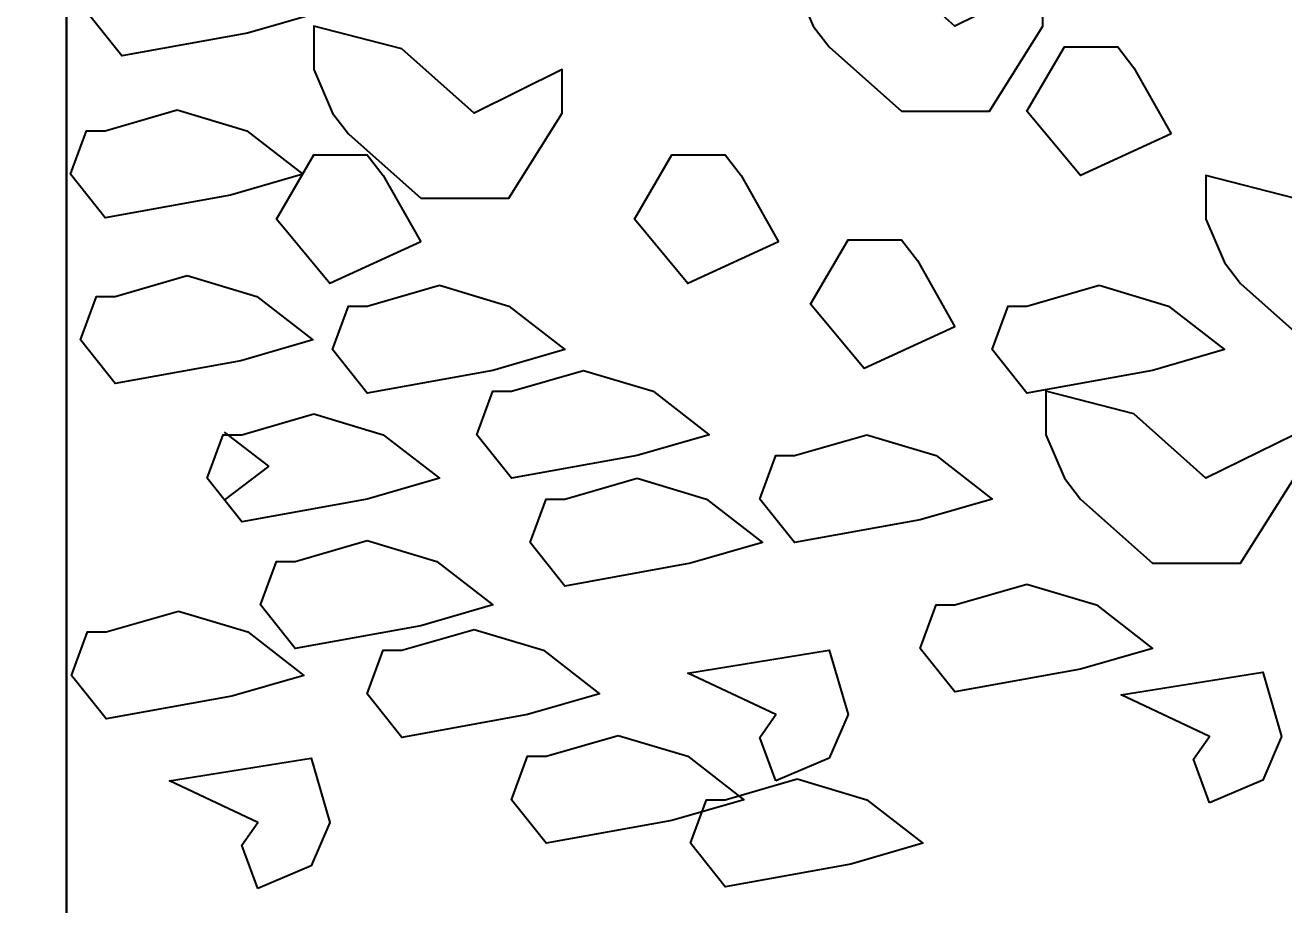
# Model space of a CAD drawing. Header units: metres. Extents: x 31037 to 31490, y -4422 to -3483.
# Drawn here: x 31248.135 to 31248.779, y -4178.993 to -4178.543 of the extents above; entities that cross this region are included whole.
import ezdxf

# ---------------------------------------------------------------- set-up
doc = ezdxf.new("R2010")
doc.units = ezdxf.units.M
doc.header["$LTSCALE"] = 30
doc.header["$MEASUREMENT"] = 0
doc.header["$PDMODE"] = 34
doc.layers.get('0').update_dxf_attribs({"color": 30, "lineweight": 40})
doc.layers.add('DIM', color=5, linetype='Continuous', lineweight=25)
doc.styles.add('style1', font='pala.ttf')
doc.dimstyles.new('main dim', dxfattribs={"dimtxt": 0.3, "dimasz": 0.12, "dimexe": 0.1, "dimexo": 0.1, "dimgap": 0.1, "dimtad": 1, "dimtoh": 1, "dimzin": 3, "dimdsep": 46, "dimtxsty": 'style1', "dimblk": 'OBLIQUE', "dimcen": 0.125, "dimclrd": 8, "dimclre": 8, "dimclrt": 3, "dimadec": 0, "dimazin": 0, "dimtfac": 0.8, "dimtix": 1, "dimtofl": 0, "dimtmove": 2, "dimatfit": 0, "dimfxl": 0, "dimtolj": 1, "dimtzin": 0, "dimarcsym": 0})

# ---------------------------------------------------------------- blocks, each defined once
blk = doc.blocks.new('_Oblique')
at = {"color": 0, "linetype": 'ByBlock', "lineweight": -2}
blk.add_line((-0.5, -0.5), (0.5, 0.5), dxfattribs=at)
blk = doc.blocks.new('*D76')
at = {"layer": 'Defpoints', "color": 0, "lineweight": 5}
for p in [(31248.60767, -4178.39686), (31247.64334, -4180.09522), (31248.15816, -4180.09522)]:
    blk.add_point(p, dxfattribs=at)
at = {"layer": 'DIM', "color": 8, "lineweight": -2}
for p, q in [((31248.50767, -4178.39686), (31247.54334, -4178.39686)), ((31247.64334, -4178.39686), (31247.64334, -4180.09522)), ((31248.05816, -4180.09522), (31247.54334, -4180.09522))]:
    blk.add_line(p, q, dxfattribs=at)
at = {"layer": 'DIM', "color": 8, "lineweight": -2, "xscale": 0.12, "yscale": 0.12, "zscale": 0.12}
for p, rotation in [((31247.64334, -4178.39686), 90), ((31247.64334, -4180.09522), 270)]:
    blk.add_blockref('_Oblique', p, dxfattribs=dict(at, rotation=rotation))
at = {"layer": 'DIM', "color": 3, "lineweight": 25, "insert": (31247.39884, -4179.24604), "char_height": 0.28, "attachment_point": 5, "rotation": 90, "style": 'style1'}
blk.add_mtext('\\A1;{\\fArial CE|b0|i0|c238|p34;1.5}0', dxfattribs=at)
blk = doc.blocks.new('*D83')
at = {"layer": 'Defpoints', "color": 0, "lineweight": 5}
for p in [(31248.60767, -4178.39686), (31247.64334, -4180.09522), (31248.15816, -4180.09522)]:
    blk.add_point(p, dxfattribs=at)
at = {"layer": 'DIM', "color": 8, "lineweight": -2}
for p, q in [((31248.50767, -4178.39686), (31247.54334, -4178.39686)), ((31247.64334, -4178.39686), (31247.64334, -4180.09522)), ((31248.05816, -4180.09522), (31247.54334, -4180.09522))]:
    blk.add_line(p, q, dxfattribs=at)
at = {"layer": 'DIM', "color": 8, "lineweight": -2, "xscale": 0.12, "yscale": 0.12, "zscale": 0.12}
for p, rotation in [((31247.64334, -4178.39686), 90), ((31247.64334, -4180.09522), 270)]:
    blk.add_blockref('_Oblique', p, dxfattribs=dict(at, rotation=rotation))
at = {"layer": 'DIM', "color": 3, "lineweight": 25, "insert": (31247.39884, -4179.24604), "char_height": 0.28, "attachment_point": 5, "rotation": 90, "style": 'style1'}
blk.add_mtext('\\A1;{\\fArial CE|b0|i0|c238|p34;1.5}0', dxfattribs=at)
blk = doc.blocks.new('*D78')
at = {"layer": 'Defpoints', "color": 0, "lineweight": 5}
for p in [(31248.60767, -4178.39686), (31247.64334, -4180.09522), (31248.15816, -4180.09522)]:
    blk.add_point(p, dxfattribs=at)
at = {"layer": 'DIM', "color": 8, "lineweight": -2}
for p, q in [((31248.50767, -4178.39686), (31247.54334, -4178.39686)), ((31247.64334, -4178.39686), (31247.64334, -4180.09522)), ((31248.05816, -4180.09522), (31247.54334, -4180.09522))]:
    blk.add_line(p, q, dxfattribs=at)
at = {"layer": 'DIM', "color": 8, "lineweight": -2, "xscale": 0.12, "yscale": 0.12, "zscale": 0.12}
for p, rotation in [((31247.64334, -4178.39686), 90), ((31247.64334, -4180.09522), 270)]:
    blk.add_blockref('_Oblique', p, dxfattribs=dict(at, rotation=rotation))
at = {"layer": 'DIM', "color": 3, "lineweight": 25, "insert": (31247.39884, -4179.24604), "char_height": 0.28, "attachment_point": 5, "rotation": 90, "style": 'style1'}
blk.add_mtext('\\A1;{\\fArial CE|b0|i0|c238|p34;1.5}0', dxfattribs=at)
blk = doc.blocks.new('*D82')
at = {"layer": 'Defpoints', "color": 0, "lineweight": 5}
for p in [(31248.60767, -4178.39686), (31247.64334, -4180.09522), (31248.15816, -4180.09522)]:
    blk.add_point(p, dxfattribs=at)
at = {"layer": 'DIM', "color": 8, "lineweight": -2}
for p, q in [((31248.50767, -4178.39686), (31247.54334, -4178.39686)), ((31247.64334, -4178.39686), (31247.64334, -4180.09522)), ((31248.05816, -4180.09522), (31247.54334, -4180.09522))]:
    blk.add_line(p, q, dxfattribs=at)
at = {"layer": 'DIM', "color": 8, "lineweight": -2, "xscale": 0.12, "yscale": 0.12, "zscale": 0.12}
for p, rotation in [((31247.64334, -4178.39686), 90), ((31247.64334, -4180.09522), 270)]:
    blk.add_blockref('_Oblique', p, dxfattribs=dict(at, rotation=rotation))
at = {"layer": 'DIM', "color": 3, "lineweight": 25, "insert": (31247.39884, -4179.24604), "char_height": 0.28, "attachment_point": 5, "rotation": 90, "style": 'style1'}
blk.add_mtext('\\A1;{\\fArial CE|b0|i0|c238|p34;1.5}0', dxfattribs=at)

msp = doc.modelspace()

# ---------------------------------------------------------------- linework, layer by layer
at = {"color": 0, "lineweight": 25, "ltscale": 7}
msp.add_line((31248.15609, -4180.14095), (31248.15609, -4178.39686), dxfattribs=at)
msp.add_line((31248.15609, -4180.14095), (31248.15609, -4178.39686), dxfattribs=at)
msp.add_line((31248.15609, -4180.14095), (31248.15609, -4178.39686), dxfattribs=at)
msp.add_line((31248.15609, -4180.14095), (31248.15609, -4178.39686), dxfattribs=at)
at = {"color": 0, "lineweight": 25}
for q in [(31248.23685, -4178.75105), (31248.23685, -4178.75105), (31248.23685, -4178.75105), (31248.23685, -4178.75105), (31248.23685, -4178.78575), (31248.23685, -4178.78575), (31248.23685, -4178.78575), (31248.23685, -4178.78575)]:
    msp.add_line((31248.25959, -4178.7684), q, dxfattribs=at)
at = {"color": 0, "lineweight": 25, "ltscale": 7}
msp.add_lwpolyline([(31248.15609, -4180.14095), (31249.31882, -4180.14095), (31249.31882, -4178.39686), (31248.15609, -4178.39686)], close=True, dxfattribs=at)
msp.add_lwpolyline([(31248.15609, -4180.14095), (31249.31882, -4180.14095), (31249.31882, -4178.39686), (31248.15609, -4178.39686)], close=True, dxfattribs=at)
msp.add_lwpolyline([(31248.15609, -4180.14095), (31249.31882, -4180.14095), (31249.31882, -4178.39686), (31248.15609, -4178.39686)], close=True, dxfattribs=at)
msp.add_lwpolyline([(31248.15609, -4180.14095), (31249.31882, -4180.14095), (31249.31882, -4178.39686), (31248.15609, -4178.39686)], close=True, dxfattribs=at)
at = {"color": 0, "lineweight": 25}
for points in [[(31248.54649, -4178.5539), (31248.5834, -4178.58682), (31248.62851, -4178.58682), (31248.65585, -4178.54325), (31248.65585, -4178.52099), (31248.61074, -4178.54325), (31248.57383, -4178.51034), (31248.52872, -4178.49872), (31248.52872, -4178.52099), (31248.53829, -4178.54325)], [(31248.54649, -4178.5539), (31248.5834, -4178.58682), (31248.62851, -4178.58682), (31248.65585, -4178.54325), (31248.65585, -4178.52099), (31248.61074, -4178.54325), (31248.57383, -4178.51034), (31248.52872, -4178.49872), (31248.52872, -4178.52099), (31248.53829, -4178.54325)], [(31248.54649, -4178.5539), (31248.5834, -4178.58682), (31248.62851, -4178.58682), (31248.65585, -4178.54325), (31248.65585, -4178.52099), (31248.61074, -4178.54325), (31248.57383, -4178.51034), (31248.52872, -4178.49872), (31248.52872, -4178.52099), (31248.53829, -4178.54325)], [(31248.54649, -4178.5539), (31248.5834, -4178.58682), (31248.62851, -4178.58682), (31248.65585, -4178.54325), (31248.65585, -4178.52099), (31248.61074, -4178.54325), (31248.57383, -4178.51034), (31248.52872, -4178.49872), (31248.52872, -4178.52099), (31248.53829, -4178.54325)], [(31248.54649, -4178.5539), (31248.5834, -4178.58682), (31248.62851, -4178.58682), (31248.65585, -4178.54325), (31248.65585, -4178.52099), (31248.61074, -4178.54325), (31248.57383, -4178.51034), (31248.52872, -4178.49872), (31248.52872, -4178.52099), (31248.53829, -4178.54325)], [(31248.54649, -4178.5539), (31248.5834, -4178.58682), (31248.62851, -4178.58682), (31248.65585, -4178.54325), (31248.65585, -4178.52099), (31248.61074, -4178.54325), (31248.57383, -4178.51034), (31248.52872, -4178.49872), (31248.52872, -4178.52099), (31248.53829, -4178.54325)], [(31248.54649, -4178.5539), (31248.5834, -4178.58682), (31248.62851, -4178.58682), (31248.65585, -4178.54325), (31248.65585, -4178.52099), (31248.61074, -4178.54325), (31248.57383, -4178.51034), (31248.52872, -4178.49872), (31248.52872, -4178.52099), (31248.53829, -4178.54325)], [(31248.54649, -4178.5539), (31248.5834, -4178.58682), (31248.62851, -4178.58682), (31248.65585, -4178.54325), (31248.65585, -4178.52099), (31248.61074, -4178.54325), (31248.57383, -4178.51034), (31248.52872, -4178.49872), (31248.52872, -4178.52099), (31248.53829, -4178.54325)], [(31248.22128, -4178.50329), (31248.25683, -4178.51394), (31248.28554, -4178.5362), (31248.24863, -4178.54685), (31248.18437, -4178.55847), (31248.1666, -4178.5362), (31248.1748, -4178.51394), (31248.18437, -4178.51394)], [(31248.22128, -4178.50329), (31248.25683, -4178.51394), (31248.28554, -4178.5362), (31248.24863, -4178.54685), (31248.18437, -4178.55847), (31248.1666, -4178.5362), (31248.1748, -4178.51394), (31248.18437, -4178.51394)], [(31248.22128, -4178.50329), (31248.25683, -4178.51394), (31248.28554, -4178.5362), (31248.24863, -4178.54685), (31248.18437, -4178.55847), (31248.1666, -4178.5362), (31248.1748, -4178.51394), (31248.18437, -4178.51394)], [(31248.22128, -4178.50329), (31248.25683, -4178.51394), (31248.28554, -4178.5362), (31248.24863, -4178.54685), (31248.18437, -4178.55847), (31248.1666, -4178.5362), (31248.1748, -4178.51394), (31248.18437, -4178.51394)], [(31248.22128, -4178.50329), (31248.25683, -4178.51394), (31248.28554, -4178.5362), (31248.24863, -4178.54685), (31248.18437, -4178.55847), (31248.1666, -4178.5362), (31248.1748, -4178.51394), (31248.18437, -4178.51394)], [(31248.22128, -4178.50329), (31248.25683, -4178.51394), (31248.28554, -4178.5362), (31248.24863, -4178.54685), (31248.18437, -4178.55847), (31248.1666, -4178.5362), (31248.1748, -4178.51394), (31248.18437, -4178.51394)], [(31248.22128, -4178.50329), (31248.25683, -4178.51394), (31248.28554, -4178.5362), (31248.24863, -4178.54685), (31248.18437, -4178.55847), (31248.1666, -4178.5362), (31248.1748, -4178.51394), (31248.18437, -4178.51394)], [(31248.22128, -4178.50329), (31248.25683, -4178.51394), (31248.28554, -4178.5362), (31248.24863, -4178.54685), (31248.18437, -4178.55847), (31248.1666, -4178.5362), (31248.1748, -4178.51394), (31248.18437, -4178.51394)], [(31248.30042, -4178.59843), (31248.33733, -4178.63135), (31248.38244, -4178.63135), (31248.40978, -4178.58779), (31248.40978, -4178.56552), (31248.36467, -4178.58779), (31248.32776, -4178.55487), (31248.28265, -4178.54325), (31248.28265, -4178.56552), (31248.29222, -4178.58779)], [(31248.30042, -4178.59843), (31248.33733, -4178.63135), (31248.38244, -4178.63135), (31248.40978, -4178.58779), (31248.40978, -4178.56552), (31248.36467, -4178.58779), (31248.32776, -4178.55487), (31248.28265, -4178.54325), (31248.28265, -4178.56552), (31248.29222, -4178.58779)], [(31248.30042, -4178.59843), (31248.33733, -4178.63135), (31248.38244, -4178.63135), (31248.40978, -4178.58779), (31248.40978, -4178.56552), (31248.36467, -4178.58779), (31248.32776, -4178.55487), (31248.28265, -4178.54325), (31248.28265, -4178.56552), (31248.29222, -4178.58779)], [(31248.30042, -4178.59843), (31248.33733, -4178.63135), (31248.38244, -4178.63135), (31248.40978, -4178.58779), (31248.40978, -4178.56552), (31248.36467, -4178.58779), (31248.32776, -4178.55487), (31248.28265, -4178.54325), (31248.28265, -4178.56552), (31248.29222, -4178.58779)], [(31248.30042, -4178.59843), (31248.33733, -4178.63135), (31248.38244, -4178.63135), (31248.40978, -4178.58779), (31248.40978, -4178.56552), (31248.36467, -4178.58779), (31248.32776, -4178.55487), (31248.28265, -4178.54325), (31248.28265, -4178.56552), (31248.29222, -4178.58779)], [(31248.30042, -4178.59843), (31248.33733, -4178.63135), (31248.38244, -4178.63135), (31248.40978, -4178.58779), (31248.40978, -4178.56552), (31248.36467, -4178.58779), (31248.32776, -4178.55487), (31248.28265, -4178.54325), (31248.28265, -4178.56552), (31248.29222, -4178.58779)], [(31248.30042, -4178.59843), (31248.33733, -4178.63135), (31248.38244, -4178.63135), (31248.40978, -4178.58779), (31248.40978, -4178.56552), (31248.36467, -4178.58779), (31248.32776, -4178.55487), (31248.28265, -4178.54325), (31248.28265, -4178.56552), (31248.29222, -4178.58779)], [(31248.30042, -4178.59843), (31248.33733, -4178.63135), (31248.38244, -4178.63135), (31248.40978, -4178.58779), (31248.40978, -4178.56552), (31248.36467, -4178.58779), (31248.32776, -4178.55487), (31248.28265, -4178.54325), (31248.28265, -4178.56552), (31248.29222, -4178.58779)], [(31248.72147, -4178.59843), (31248.67499, -4178.61973), (31248.64765, -4178.58682), (31248.66679, -4178.5539), (31248.69413, -4178.5539), (31248.70233, -4178.56455)], [(31248.72147, -4178.59843), (31248.67499, -4178.61973), (31248.64765, -4178.58682), (31248.66679, -4178.5539), (31248.69413, -4178.5539), (31248.70233, -4178.56455)], [(31248.72147, -4178.59843), (31248.67499, -4178.61973), (31248.64765, -4178.58682), (31248.66679, -4178.5539), (31248.69413, -4178.5539), (31248.70233, -4178.56455)], [(31248.72147, -4178.59843), (31248.67499, -4178.61973), (31248.64765, -4178.58682), (31248.66679, -4178.5539), (31248.69413, -4178.5539), (31248.70233, -4178.56455)], [(31248.72147, -4178.59843), (31248.67499, -4178.61973), (31248.64765, -4178.58682), (31248.66679, -4178.5539), (31248.69413, -4178.5539), (31248.70233, -4178.56455)], [(31248.72147, -4178.59843), (31248.67499, -4178.61973), (31248.64765, -4178.58682), (31248.66679, -4178.5539), (31248.69413, -4178.5539), (31248.70233, -4178.56455)], [(31248.72147, -4178.59843), (31248.67499, -4178.61973), (31248.64765, -4178.58682), (31248.66679, -4178.5539), (31248.69413, -4178.5539), (31248.70233, -4178.56455)], [(31248.72147, -4178.59843), (31248.67499, -4178.61973), (31248.64765, -4178.58682), (31248.66679, -4178.5539), (31248.69413, -4178.5539), (31248.70233, -4178.56455)], [(31248.21273, -4178.58618), (31248.24828, -4178.59683), (31248.27698, -4178.6191), (31248.24007, -4178.62975), (31248.17582, -4178.64136), (31248.15805, -4178.6191), (31248.16625, -4178.59683), (31248.17582, -4178.59683)], [(31248.21273, -4178.58618), (31248.24828, -4178.59683), (31248.27698, -4178.6191), (31248.24007, -4178.62975), (31248.17582, -4178.64136), (31248.15805, -4178.6191), (31248.16625, -4178.59683), (31248.17582, -4178.59683)], [(31248.21273, -4178.58618), (31248.24828, -4178.59683), (31248.27698, -4178.6191), (31248.24007, -4178.62975), (31248.17582, -4178.64136), (31248.15805, -4178.6191), (31248.16625, -4178.59683), (31248.17582, -4178.59683)], [(31248.21273, -4178.58618), (31248.24828, -4178.59683), (31248.27698, -4178.6191), (31248.24007, -4178.62975), (31248.17582, -4178.64136), (31248.15805, -4178.6191), (31248.16625, -4178.59683), (31248.17582, -4178.59683)], [(31248.33733, -4178.65361), (31248.29085, -4178.67491), (31248.26351, -4178.642), (31248.28265, -4178.60908), (31248.30999, -4178.60908), (31248.31819, -4178.61973)], [(31248.33733, -4178.65361), (31248.29085, -4178.67491), (31248.26351, -4178.642), (31248.28265, -4178.60908), (31248.30999, -4178.60908), (31248.31819, -4178.61973)], [(31248.33733, -4178.65361), (31248.29085, -4178.67491), (31248.26351, -4178.642), (31248.28265, -4178.60908), (31248.30999, -4178.60908), (31248.31819, -4178.61973)], [(31248.33733, -4178.65361), (31248.29085, -4178.67491), (31248.26351, -4178.642), (31248.28265, -4178.60908), (31248.30999, -4178.60908), (31248.31819, -4178.61973)], [(31248.33733, -4178.65361), (31248.29085, -4178.67491), (31248.26351, -4178.642), (31248.28265, -4178.60908), (31248.30999, -4178.60908), (31248.31819, -4178.61973)], [(31248.33733, -4178.65361), (31248.29085, -4178.67491), (31248.26351, -4178.642), (31248.28265, -4178.60908), (31248.30999, -4178.60908), (31248.31819, -4178.61973)], [(31248.33733, -4178.65361), (31248.29085, -4178.67491), (31248.26351, -4178.642), (31248.28265, -4178.60908), (31248.30999, -4178.60908), (31248.31819, -4178.61973)], [(31248.33733, -4178.65361), (31248.29085, -4178.67491), (31248.26351, -4178.642), (31248.28265, -4178.60908), (31248.30999, -4178.60908), (31248.31819, -4178.61973)], [(31248.52052, -4178.65361), (31248.47404, -4178.67491), (31248.44669, -4178.642), (31248.46583, -4178.60908), (31248.49317, -4178.60908), (31248.50138, -4178.61973)], [(31248.52052, -4178.65361), (31248.47404, -4178.67491), (31248.44669, -4178.642), (31248.46583, -4178.60908), (31248.49317, -4178.60908), (31248.50138, -4178.61973)], [(31248.52052, -4178.65361), (31248.47404, -4178.67491), (31248.44669, -4178.642), (31248.46583, -4178.60908), (31248.49317, -4178.60908), (31248.50138, -4178.61973)], [(31248.52052, -4178.65361), (31248.47404, -4178.67491), (31248.44669, -4178.642), (31248.46583, -4178.60908), (31248.49317, -4178.60908), (31248.50138, -4178.61973)], [(31248.52052, -4178.65361), (31248.47404, -4178.67491), (31248.44669, -4178.642), (31248.46583, -4178.60908), (31248.49317, -4178.60908), (31248.50138, -4178.61973)], [(31248.52052, -4178.65361), (31248.47404, -4178.67491), (31248.44669, -4178.642), (31248.46583, -4178.60908), (31248.49317, -4178.60908), (31248.50138, -4178.61973)], [(31248.52052, -4178.65361), (31248.47404, -4178.67491), (31248.44669, -4178.642), (31248.46583, -4178.60908), (31248.49317, -4178.60908), (31248.50138, -4178.61973)], [(31248.52052, -4178.65361), (31248.47404, -4178.67491), (31248.44669, -4178.642), (31248.46583, -4178.60908), (31248.49317, -4178.60908), (31248.50138, -4178.61973)], [(31248.75702, -4178.67491), (31248.79393, -4178.70782), (31248.83904, -4178.70782), (31248.86638, -4178.66426), (31248.86638, -4178.642), (31248.82127, -4178.66426), (31248.78436, -4178.63135), (31248.73924, -4178.61973), (31248.73924, -4178.642), (31248.74881, -4178.66426)], [(31248.75702, -4178.67491), (31248.79393, -4178.70782), (31248.83904, -4178.70782), (31248.86638, -4178.66426), (31248.86638, -4178.642), (31248.82127, -4178.66426), (31248.78436, -4178.63135), (31248.73924, -4178.61973), (31248.73924, -4178.642), (31248.74881, -4178.66426)], [(31248.75702, -4178.67491), (31248.79393, -4178.70782), (31248.83904, -4178.70782), (31248.86638, -4178.66426), (31248.86638, -4178.642), (31248.82127, -4178.66426), (31248.78436, -4178.63135), (31248.73924, -4178.61973), (31248.73924, -4178.642), (31248.74881, -4178.66426)], [(31248.75702, -4178.67491), (31248.79393, -4178.70782), (31248.83904, -4178.70782), (31248.86638, -4178.66426), (31248.86638, -4178.642), (31248.82127, -4178.66426), (31248.78436, -4178.63135), (31248.73924, -4178.61973), (31248.73924, -4178.642), (31248.74881, -4178.66426)], [(31248.75702, -4178.67491), (31248.79393, -4178.70782), (31248.83904, -4178.70782), (31248.86638, -4178.66426), (31248.86638, -4178.642), (31248.82127, -4178.66426), (31248.78436, -4178.63135), (31248.73924, -4178.61973), (31248.73924, -4178.642), (31248.74881, -4178.66426)], [(31248.75702, -4178.67491), (31248.79393, -4178.70782), (31248.83904, -4178.70782), (31248.86638, -4178.66426), (31248.86638, -4178.642), (31248.82127, -4178.66426), (31248.78436, -4178.63135), (31248.73924, -4178.61973), (31248.73924, -4178.642), (31248.74881, -4178.66426)], [(31248.75702, -4178.67491), (31248.79393, -4178.70782), (31248.83904, -4178.70782), (31248.86638, -4178.66426), (31248.86638, -4178.642), (31248.82127, -4178.66426), (31248.78436, -4178.63135), (31248.73924, -4178.61973), (31248.73924, -4178.642), (31248.74881, -4178.66426)], [(31248.75702, -4178.67491), (31248.79393, -4178.70782), (31248.83904, -4178.70782), (31248.86638, -4178.66426), (31248.86638, -4178.642), (31248.82127, -4178.66426), (31248.78436, -4178.63135), (31248.73924, -4178.61973), (31248.73924, -4178.642), (31248.74881, -4178.66426)], [(31248.61074, -4178.69718), (31248.56426, -4178.71847), (31248.53692, -4178.68556), (31248.55606, -4178.65265), (31248.5834, -4178.65265), (31248.5916, -4178.66329)], [(31248.61074, -4178.69718), (31248.56426, -4178.71847), (31248.53692, -4178.68556), (31248.55606, -4178.65265), (31248.5834, -4178.65265), (31248.5916, -4178.66329)], [(31248.61074, -4178.69718), (31248.56426, -4178.71847), (31248.53692, -4178.68556), (31248.55606, -4178.65265), (31248.5834, -4178.65265), (31248.5916, -4178.66329)], [(31248.61074, -4178.69718), (31248.56426, -4178.71847), (31248.53692, -4178.68556), (31248.55606, -4178.65265), (31248.5834, -4178.65265), (31248.5916, -4178.66329)], [(31248.61074, -4178.69718), (31248.56426, -4178.71847), (31248.53692, -4178.68556), (31248.55606, -4178.65265), (31248.5834, -4178.65265), (31248.5916, -4178.66329)], [(31248.61074, -4178.69718), (31248.56426, -4178.71847), (31248.53692, -4178.68556), (31248.55606, -4178.65265), (31248.5834, -4178.65265), (31248.5916, -4178.66329)], [(31248.61074, -4178.69718), (31248.56426, -4178.71847), (31248.53692, -4178.68556), (31248.55606, -4178.65265), (31248.5834, -4178.65265), (31248.5916, -4178.66329)], [(31248.61074, -4178.69718), (31248.56426, -4178.71847), (31248.53692, -4178.68556), (31248.55606, -4178.65265), (31248.5834, -4178.65265), (31248.5916, -4178.66329)], [(31248.21789, -4178.67093), (31248.25343, -4178.68158), (31248.28214, -4178.70384), (31248.24523, -4178.71449), (31248.18098, -4178.72611), (31248.1632, -4178.70384), (31248.17141, -4178.68158), (31248.18098, -4178.68158)], [(31248.21789, -4178.67093), (31248.25343, -4178.68158), (31248.28214, -4178.70384), (31248.24523, -4178.71449), (31248.18098, -4178.72611), (31248.1632, -4178.70384), (31248.17141, -4178.68158), (31248.18098, -4178.68158)], [(31248.21789, -4178.67093), (31248.25343, -4178.68158), (31248.28214, -4178.70384), (31248.24523, -4178.71449), (31248.18098, -4178.72611), (31248.1632, -4178.70384), (31248.17141, -4178.68158), (31248.18098, -4178.68158)], [(31248.21789, -4178.67093), (31248.25343, -4178.68158), (31248.28214, -4178.70384), (31248.24523, -4178.71449), (31248.18098, -4178.72611), (31248.1632, -4178.70384), (31248.17141, -4178.68158), (31248.18098, -4178.68158)], [(31248.3469, -4178.67588), (31248.38244, -4178.68653), (31248.41115, -4178.70879), (31248.37424, -4178.71944), (31248.30999, -4178.73106), (31248.29222, -4178.70879), (31248.30042, -4178.68653), (31248.30999, -4178.68653)], [(31248.3469, -4178.67588), (31248.38244, -4178.68653), (31248.41115, -4178.70879), (31248.37424, -4178.71944), (31248.30999, -4178.73106), (31248.29222, -4178.70879), (31248.30042, -4178.68653), (31248.30999, -4178.68653)], [(31248.3469, -4178.67588), (31248.38244, -4178.68653), (31248.41115, -4178.70879), (31248.37424, -4178.71944), (31248.30999, -4178.73106), (31248.29222, -4178.70879), (31248.30042, -4178.68653), (31248.30999, -4178.68653)], [(31248.3469, -4178.67588), (31248.38244, -4178.68653), (31248.41115, -4178.70879), (31248.37424, -4178.71944), (31248.30999, -4178.73106), (31248.29222, -4178.70879), (31248.30042, -4178.68653), (31248.30999, -4178.68653)], [(31248.3469, -4178.67588), (31248.38244, -4178.68653), (31248.41115, -4178.70879), (31248.37424, -4178.71944), (31248.30999, -4178.73106), (31248.29222, -4178.70879), (31248.30042, -4178.68653), (31248.30999, -4178.68653)], [(31248.3469, -4178.67588), (31248.38244, -4178.68653), (31248.41115, -4178.70879), (31248.37424, -4178.71944), (31248.30999, -4178.73106), (31248.29222, -4178.70879), (31248.30042, -4178.68653), (31248.30999, -4178.68653)], [(31248.3469, -4178.67588), (31248.38244, -4178.68653), (31248.41115, -4178.70879), (31248.37424, -4178.71944), (31248.30999, -4178.73106), (31248.29222, -4178.70879), (31248.30042, -4178.68653), (31248.30999, -4178.68653)], [(31248.3469, -4178.67588), (31248.38244, -4178.68653), (31248.41115, -4178.70879), (31248.37424, -4178.71944), (31248.30999, -4178.73106), (31248.29222, -4178.70879), (31248.30042, -4178.68653), (31248.30999, -4178.68653)], [(31248.68456, -4178.67588), (31248.7201, -4178.68653), (31248.74881, -4178.70879), (31248.7119, -4178.71944), (31248.64765, -4178.73106), (31248.62988, -4178.70879), (31248.63808, -4178.68653), (31248.64765, -4178.68653)], [(31248.68456, -4178.67588), (31248.7201, -4178.68653), (31248.74881, -4178.70879), (31248.7119, -4178.71944), (31248.64765, -4178.73106), (31248.62988, -4178.70879), (31248.63808, -4178.68653), (31248.64765, -4178.68653)], [(31248.68456, -4178.67588), (31248.7201, -4178.68653), (31248.74881, -4178.70879), (31248.7119, -4178.71944), (31248.64765, -4178.73106), (31248.62988, -4178.70879), (31248.63808, -4178.68653), (31248.64765, -4178.68653)], [(31248.68456, -4178.67588), (31248.7201, -4178.68653), (31248.74881, -4178.70879), (31248.7119, -4178.71944), (31248.64765, -4178.73106), (31248.62988, -4178.70879), (31248.63808, -4178.68653), (31248.64765, -4178.68653)], [(31248.68456, -4178.67588), (31248.7201, -4178.68653), (31248.74881, -4178.70879), (31248.7119, -4178.71944), (31248.64765, -4178.73106), (31248.62988, -4178.70879), (31248.63808, -4178.68653), (31248.64765, -4178.68653)], [(31248.68456, -4178.67588), (31248.7201, -4178.68653), (31248.74881, -4178.70879), (31248.7119, -4178.71944), (31248.64765, -4178.73106), (31248.62988, -4178.70879), (31248.63808, -4178.68653), (31248.64765, -4178.68653)], [(31248.68456, -4178.67588), (31248.7201, -4178.68653), (31248.74881, -4178.70879), (31248.7119, -4178.71944), (31248.64765, -4178.73106), (31248.62988, -4178.70879), (31248.63808, -4178.68653), (31248.64765, -4178.68653)], [(31248.68456, -4178.67588), (31248.7201, -4178.68653), (31248.74881, -4178.70879), (31248.7119, -4178.71944), (31248.64765, -4178.73106), (31248.62988, -4178.70879), (31248.63808, -4178.68653), (31248.64765, -4178.68653)], [(31248.42072, -4178.71944), (31248.45626, -4178.73009), (31248.48497, -4178.75236), (31248.44806, -4178.763), (31248.38381, -4178.77462), (31248.36604, -4178.75236), (31248.37424, -4178.73009), (31248.38381, -4178.73009)], [(31248.42072, -4178.71944), (31248.45626, -4178.73009), (31248.48497, -4178.75236), (31248.44806, -4178.763), (31248.38381, -4178.77462), (31248.36604, -4178.75236), (31248.37424, -4178.73009), (31248.38381, -4178.73009)], [(31248.42072, -4178.71944), (31248.45626, -4178.73009), (31248.48497, -4178.75236), (31248.44806, -4178.763), (31248.38381, -4178.77462), (31248.36604, -4178.75236), (31248.37424, -4178.73009), (31248.38381, -4178.73009)], [(31248.42072, -4178.71944), (31248.45626, -4178.73009), (31248.48497, -4178.75236), (31248.44806, -4178.763), (31248.38381, -4178.77462), (31248.36604, -4178.75236), (31248.37424, -4178.73009), (31248.38381, -4178.73009)], [(31248.42072, -4178.71944), (31248.45626, -4178.73009), (31248.48497, -4178.75236), (31248.44806, -4178.763), (31248.38381, -4178.77462), (31248.36604, -4178.75236), (31248.37424, -4178.73009), (31248.38381, -4178.73009)], [(31248.42072, -4178.71944), (31248.45626, -4178.73009), (31248.48497, -4178.75236), (31248.44806, -4178.763), (31248.38381, -4178.77462), (31248.36604, -4178.75236), (31248.37424, -4178.73009), (31248.38381, -4178.73009)], [(31248.42072, -4178.71944), (31248.45626, -4178.73009), (31248.48497, -4178.75236), (31248.44806, -4178.763), (31248.38381, -4178.77462), (31248.36604, -4178.75236), (31248.37424, -4178.73009), (31248.38381, -4178.73009)], [(31248.42072, -4178.71944), (31248.45626, -4178.73009), (31248.48497, -4178.75236), (31248.44806, -4178.763), (31248.38381, -4178.77462), (31248.36604, -4178.75236), (31248.37424, -4178.73009), (31248.38381, -4178.73009)], [(31248.67499, -4178.78527), (31248.7119, -4178.81818), (31248.75702, -4178.81818), (31248.78436, -4178.77462), (31248.78436, -4178.75236), (31248.73924, -4178.77462), (31248.70233, -4178.74171), (31248.65722, -4178.73009), (31248.65722, -4178.75236), (31248.66679, -4178.77462)], [(31248.67499, -4178.78527), (31248.7119, -4178.81818), (31248.75702, -4178.81818), (31248.78436, -4178.77462), (31248.78436, -4178.75236), (31248.73924, -4178.77462), (31248.70233, -4178.74171), (31248.65722, -4178.73009), (31248.65722, -4178.75236), (31248.66679, -4178.77462)], [(31248.67499, -4178.78527), (31248.7119, -4178.81818), (31248.75702, -4178.81818), (31248.78436, -4178.77462), (31248.78436, -4178.75236), (31248.73924, -4178.77462), (31248.70233, -4178.74171), (31248.65722, -4178.73009), (31248.65722, -4178.75236), (31248.66679, -4178.77462)], [(31248.67499, -4178.78527), (31248.7119, -4178.81818), (31248.75702, -4178.81818), (31248.78436, -4178.77462), (31248.78436, -4178.75236), (31248.73924, -4178.77462), (31248.70233, -4178.74171), (31248.65722, -4178.73009), (31248.65722, -4178.75236), (31248.66679, -4178.77462)], [(31248.67499, -4178.78527), (31248.7119, -4178.81818), (31248.75702, -4178.81818), (31248.78436, -4178.77462), (31248.78436, -4178.75236), (31248.73924, -4178.77462), (31248.70233, -4178.74171), (31248.65722, -4178.73009), (31248.65722, -4178.75236), (31248.66679, -4178.77462)], [(31248.67499, -4178.78527), (31248.7119, -4178.81818), (31248.75702, -4178.81818), (31248.78436, -4178.77462), (31248.78436, -4178.75236), (31248.73924, -4178.77462), (31248.70233, -4178.74171), (31248.65722, -4178.73009), (31248.65722, -4178.75236), (31248.66679, -4178.77462)], [(31248.67499, -4178.78527), (31248.7119, -4178.81818), (31248.75702, -4178.81818), (31248.78436, -4178.77462), (31248.78436, -4178.75236), (31248.73924, -4178.77462), (31248.70233, -4178.74171), (31248.65722, -4178.73009), (31248.65722, -4178.75236), (31248.66679, -4178.77462)], [(31248.67499, -4178.78527), (31248.7119, -4178.81818), (31248.75702, -4178.81818), (31248.78436, -4178.77462), (31248.78436, -4178.75236), (31248.73924, -4178.77462), (31248.70233, -4178.74171), (31248.65722, -4178.73009), (31248.65722, -4178.75236), (31248.66679, -4178.77462)], [(31248.28265, -4178.74171), (31248.31819, -4178.75236), (31248.3469, -4178.77462), (31248.30999, -4178.78527), (31248.24574, -4178.79689), (31248.22797, -4178.77462), (31248.23617, -4178.75236), (31248.24574, -4178.75236)], [(31248.28265, -4178.74171), (31248.31819, -4178.75236), (31248.3469, -4178.77462), (31248.30999, -4178.78527), (31248.24574, -4178.79689), (31248.22797, -4178.77462), (31248.23617, -4178.75236), (31248.24574, -4178.75236)], [(31248.28265, -4178.74171), (31248.31819, -4178.75236), (31248.3469, -4178.77462), (31248.30999, -4178.78527), (31248.24574, -4178.79689), (31248.22797, -4178.77462), (31248.23617, -4178.75236), (31248.24574, -4178.75236)], [(31248.28265, -4178.74171), (31248.31819, -4178.75236), (31248.3469, -4178.77462), (31248.30999, -4178.78527), (31248.24574, -4178.79689), (31248.22797, -4178.77462), (31248.23617, -4178.75236), (31248.24574, -4178.75236)], [(31248.28265, -4178.74171), (31248.31819, -4178.75236), (31248.3469, -4178.77462), (31248.30999, -4178.78527), (31248.24574, -4178.79689), (31248.22797, -4178.77462), (31248.23617, -4178.75236), (31248.24574, -4178.75236)], [(31248.28265, -4178.74171), (31248.31819, -4178.75236), (31248.3469, -4178.77462), (31248.30999, -4178.78527), (31248.24574, -4178.79689), (31248.22797, -4178.77462), (31248.23617, -4178.75236), (31248.24574, -4178.75236)], [(31248.28265, -4178.74171), (31248.31819, -4178.75236), (31248.3469, -4178.77462), (31248.30999, -4178.78527), (31248.24574, -4178.79689), (31248.22797, -4178.77462), (31248.23617, -4178.75236), (31248.24574, -4178.75236)], [(31248.28265, -4178.74171), (31248.31819, -4178.75236), (31248.3469, -4178.77462), (31248.30999, -4178.78527), (31248.24574, -4178.79689), (31248.22797, -4178.77462), (31248.23617, -4178.75236), (31248.24574, -4178.75236)], [(31248.56563, -4178.75236), (31248.60117, -4178.763), (31248.62988, -4178.78527), (31248.59297, -4178.79592), (31248.52872, -4178.80753), (31248.51095, -4178.78527), (31248.51915, -4178.763), (31248.52872, -4178.763)], [(31248.56563, -4178.75236), (31248.60117, -4178.763), (31248.62988, -4178.78527), (31248.59297, -4178.79592), (31248.52872, -4178.80753), (31248.51095, -4178.78527), (31248.51915, -4178.763), (31248.52872, -4178.763)], [(31248.56563, -4178.75236), (31248.60117, -4178.763), (31248.62988, -4178.78527), (31248.59297, -4178.79592), (31248.52872, -4178.80753), (31248.51095, -4178.78527), (31248.51915, -4178.763), (31248.52872, -4178.763)], [(31248.56563, -4178.75236), (31248.60117, -4178.763), (31248.62988, -4178.78527), (31248.59297, -4178.79592), (31248.52872, -4178.80753), (31248.51095, -4178.78527), (31248.51915, -4178.763), (31248.52872, -4178.763)], [(31248.56563, -4178.75236), (31248.60117, -4178.763), (31248.62988, -4178.78527), (31248.59297, -4178.79592), (31248.52872, -4178.80753), (31248.51095, -4178.78527), (31248.51915, -4178.763), (31248.52872, -4178.763)], [(31248.56563, -4178.75236), (31248.60117, -4178.763), (31248.62988, -4178.78527), (31248.59297, -4178.79592), (31248.52872, -4178.80753), (31248.51095, -4178.78527), (31248.51915, -4178.763), (31248.52872, -4178.763)], [(31248.56563, -4178.75236), (31248.60117, -4178.763), (31248.62988, -4178.78527), (31248.59297, -4178.79592), (31248.52872, -4178.80753), (31248.51095, -4178.78527), (31248.51915, -4178.763), (31248.52872, -4178.763)], [(31248.56563, -4178.75236), (31248.60117, -4178.763), (31248.62988, -4178.78527), (31248.59297, -4178.79592), (31248.52872, -4178.80753), (31248.51095, -4178.78527), (31248.51915, -4178.763), (31248.52872, -4178.763)], [(31248.44806, -4178.77462), (31248.4836, -4178.78527), (31248.51231, -4178.80753), (31248.4754, -4178.81818), (31248.41115, -4178.8298), (31248.39338, -4178.80753), (31248.40158, -4178.78527), (31248.41115, -4178.78527)], [(31248.44806, -4178.77462), (31248.4836, -4178.78527), (31248.51231, -4178.80753), (31248.4754, -4178.81818), (31248.41115, -4178.8298), (31248.39338, -4178.80753), (31248.40158, -4178.78527), (31248.41115, -4178.78527)], [(31248.44806, -4178.77462), (31248.4836, -4178.78527), (31248.51231, -4178.80753), (31248.4754, -4178.81818), (31248.41115, -4178.8298), (31248.39338, -4178.80753), (31248.40158, -4178.78527), (31248.41115, -4178.78527)], [(31248.44806, -4178.77462), (31248.4836, -4178.78527), (31248.51231, -4178.80753), (31248.4754, -4178.81818), (31248.41115, -4178.8298), (31248.39338, -4178.80753), (31248.40158, -4178.78527), (31248.41115, -4178.78527)], [(31248.44806, -4178.77462), (31248.4836, -4178.78527), (31248.51231, -4178.80753), (31248.4754, -4178.81818), (31248.41115, -4178.8298), (31248.39338, -4178.80753), (31248.40158, -4178.78527), (31248.41115, -4178.78527)], [(31248.44806, -4178.77462), (31248.4836, -4178.78527), (31248.51231, -4178.80753), (31248.4754, -4178.81818), (31248.41115, -4178.8298), (31248.39338, -4178.80753), (31248.40158, -4178.78527), (31248.41115, -4178.78527)], [(31248.44806, -4178.77462), (31248.4836, -4178.78527), (31248.51231, -4178.80753), (31248.4754, -4178.81818), (31248.41115, -4178.8298), (31248.39338, -4178.80753), (31248.40158, -4178.78527), (31248.41115, -4178.78527)], [(31248.44806, -4178.77462), (31248.4836, -4178.78527), (31248.51231, -4178.80753), (31248.4754, -4178.81818), (31248.41115, -4178.8298), (31248.39338, -4178.80753), (31248.40158, -4178.78527), (31248.41115, -4178.78527)], [(31248.30999, -4178.80657), (31248.34553, -4178.81722), (31248.37424, -4178.83948), (31248.33733, -4178.85013), (31248.27308, -4178.86175), (31248.25531, -4178.83948), (31248.26351, -4178.81722), (31248.27308, -4178.81722)], [(31248.30999, -4178.80657), (31248.34553, -4178.81722), (31248.37424, -4178.83948), (31248.33733, -4178.85013), (31248.27308, -4178.86175), (31248.25531, -4178.83948), (31248.26351, -4178.81722), (31248.27308, -4178.81722)], [(31248.30999, -4178.80657), (31248.34553, -4178.81722), (31248.37424, -4178.83948), (31248.33733, -4178.85013), (31248.27308, -4178.86175), (31248.25531, -4178.83948), (31248.26351, -4178.81722), (31248.27308, -4178.81722)], [(31248.30999, -4178.80657), (31248.34553, -4178.81722), (31248.37424, -4178.83948), (31248.33733, -4178.85013), (31248.27308, -4178.86175), (31248.25531, -4178.83948), (31248.26351, -4178.81722), (31248.27308, -4178.81722)], [(31248.30999, -4178.80657), (31248.34553, -4178.81722), (31248.37424, -4178.83948), (31248.33733, -4178.85013), (31248.27308, -4178.86175), (31248.25531, -4178.83948), (31248.26351, -4178.81722), (31248.27308, -4178.81722)], [(31248.30999, -4178.80657), (31248.34553, -4178.81722), (31248.37424, -4178.83948), (31248.33733, -4178.85013), (31248.27308, -4178.86175), (31248.25531, -4178.83948), (31248.26351, -4178.81722), (31248.27308, -4178.81722)], [(31248.30999, -4178.80657), (31248.34553, -4178.81722), (31248.37424, -4178.83948), (31248.33733, -4178.85013), (31248.27308, -4178.86175), (31248.25531, -4178.83948), (31248.26351, -4178.81722), (31248.27308, -4178.81722)], [(31248.30999, -4178.80657), (31248.34553, -4178.81722), (31248.37424, -4178.83948), (31248.33733, -4178.85013), (31248.27308, -4178.86175), (31248.25531, -4178.83948), (31248.26351, -4178.81722), (31248.27308, -4178.81722)], [(31248.64765, -4178.82883), (31248.68319, -4178.83948), (31248.7119, -4178.86175), (31248.67499, -4178.87239), (31248.61074, -4178.88401), (31248.59297, -4178.86175), (31248.60117, -4178.83948), (31248.61074, -4178.83948)], [(31248.64765, -4178.82883), (31248.68319, -4178.83948), (31248.7119, -4178.86175), (31248.67499, -4178.87239), (31248.61074, -4178.88401), (31248.59297, -4178.86175), (31248.60117, -4178.83948), (31248.61074, -4178.83948)], [(31248.64765, -4178.82883), (31248.68319, -4178.83948), (31248.7119, -4178.86175), (31248.67499, -4178.87239), (31248.61074, -4178.88401), (31248.59297, -4178.86175), (31248.60117, -4178.83948), (31248.61074, -4178.83948)], [(31248.64765, -4178.82883), (31248.68319, -4178.83948), (31248.7119, -4178.86175), (31248.67499, -4178.87239), (31248.61074, -4178.88401), (31248.59297, -4178.86175), (31248.60117, -4178.83948), (31248.61074, -4178.83948)], [(31248.64765, -4178.82883), (31248.68319, -4178.83948), (31248.7119, -4178.86175), (31248.67499, -4178.87239), (31248.61074, -4178.88401), (31248.59297, -4178.86175), (31248.60117, -4178.83948), (31248.61074, -4178.83948)], [(31248.64765, -4178.82883), (31248.68319, -4178.83948), (31248.7119, -4178.86175), (31248.67499, -4178.87239), (31248.61074, -4178.88401), (31248.59297, -4178.86175), (31248.60117, -4178.83948), (31248.61074, -4178.83948)], [(31248.64765, -4178.82883), (31248.68319, -4178.83948), (31248.7119, -4178.86175), (31248.67499, -4178.87239), (31248.61074, -4178.88401), (31248.59297, -4178.86175), (31248.60117, -4178.83948), (31248.61074, -4178.83948)], [(31248.64765, -4178.82883), (31248.68319, -4178.83948), (31248.7119, -4178.86175), (31248.67499, -4178.87239), (31248.61074, -4178.88401), (31248.59297, -4178.86175), (31248.60117, -4178.83948), (31248.61074, -4178.83948)], [(31248.21333, -4178.84268), (31248.24887, -4178.85333), (31248.27758, -4178.87559), (31248.24067, -4178.88624), (31248.17642, -4178.89786), (31248.15865, -4178.87559), (31248.16685, -4178.85333), (31248.17642, -4178.85333)], [(31248.21333, -4178.84268), (31248.24887, -4178.85333), (31248.27758, -4178.87559), (31248.24067, -4178.88624), (31248.17642, -4178.89786), (31248.15865, -4178.87559), (31248.16685, -4178.85333), (31248.17642, -4178.85333)], [(31248.21333, -4178.84268), (31248.24887, -4178.85333), (31248.27758, -4178.87559), (31248.24067, -4178.88624), (31248.17642, -4178.89786), (31248.15865, -4178.87559), (31248.16685, -4178.85333), (31248.17642, -4178.85333)], [(31248.21333, -4178.84268), (31248.24887, -4178.85333), (31248.27758, -4178.87559), (31248.24067, -4178.88624), (31248.17642, -4178.89786), (31248.15865, -4178.87559), (31248.16685, -4178.85333), (31248.17642, -4178.85333)], [(31248.36467, -4178.85207), (31248.40021, -4178.86271), (31248.42892, -4178.88498), (31248.39201, -4178.89563), (31248.32776, -4178.90725), (31248.30999, -4178.88498), (31248.31819, -4178.86271), (31248.32776, -4178.86271)], [(31248.36467, -4178.85207), (31248.40021, -4178.86271), (31248.42892, -4178.88498), (31248.39201, -4178.89563), (31248.32776, -4178.90725), (31248.30999, -4178.88498), (31248.31819, -4178.86271), (31248.32776, -4178.86271)], [(31248.36467, -4178.85207), (31248.40021, -4178.86271), (31248.42892, -4178.88498), (31248.39201, -4178.89563), (31248.32776, -4178.90725), (31248.30999, -4178.88498), (31248.31819, -4178.86271), (31248.32776, -4178.86271)], [(31248.36467, -4178.85207), (31248.40021, -4178.86271), (31248.42892, -4178.88498), (31248.39201, -4178.89563), (31248.32776, -4178.90725), (31248.30999, -4178.88498), (31248.31819, -4178.86271), (31248.32776, -4178.86271)], [(31248.36467, -4178.85207), (31248.40021, -4178.86271), (31248.42892, -4178.88498), (31248.39201, -4178.89563), (31248.32776, -4178.90725), (31248.30999, -4178.88498), (31248.31819, -4178.86271), (31248.32776, -4178.86271)], [(31248.36467, -4178.85207), (31248.40021, -4178.86271), (31248.42892, -4178.88498), (31248.39201, -4178.89563), (31248.32776, -4178.90725), (31248.30999, -4178.88498), (31248.31819, -4178.86271), (31248.32776, -4178.86271)], [(31248.36467, -4178.85207), (31248.40021, -4178.86271), (31248.42892, -4178.88498), (31248.39201, -4178.89563), (31248.32776, -4178.90725), (31248.30999, -4178.88498), (31248.31819, -4178.86271), (31248.32776, -4178.86271)], [(31248.36467, -4178.85207), (31248.40021, -4178.86271), (31248.42892, -4178.88498), (31248.39201, -4178.89563), (31248.32776, -4178.90725), (31248.30999, -4178.88498), (31248.31819, -4178.86271), (31248.32776, -4178.86271)], [(31248.51915, -4178.92951), (31248.51095, -4178.90725), (31248.51915, -4178.89563), (31248.47404, -4178.87433), (31248.54649, -4178.86271), (31248.55606, -4178.89563), (31248.54649, -4178.91789)], [(31248.51915, -4178.92951), (31248.51095, -4178.90725), (31248.51915, -4178.89563), (31248.47404, -4178.87433), (31248.54649, -4178.86271), (31248.55606, -4178.89563), (31248.54649, -4178.91789)], [(31248.51915, -4178.92951), (31248.51095, -4178.90725), (31248.51915, -4178.89563), (31248.47404, -4178.87433), (31248.54649, -4178.86271), (31248.55606, -4178.89563), (31248.54649, -4178.91789)], [(31248.51915, -4178.92951), (31248.51095, -4178.90725), (31248.51915, -4178.89563), (31248.47404, -4178.87433), (31248.54649, -4178.86271), (31248.55606, -4178.89563), (31248.54649, -4178.91789)], [(31248.51915, -4178.92951), (31248.51095, -4178.90725), (31248.51915, -4178.89563), (31248.47404, -4178.87433), (31248.54649, -4178.86271), (31248.55606, -4178.89563), (31248.54649, -4178.91789)], [(31248.51915, -4178.92951), (31248.51095, -4178.90725), (31248.51915, -4178.89563), (31248.47404, -4178.87433), (31248.54649, -4178.86271), (31248.55606, -4178.89563), (31248.54649, -4178.91789)], [(31248.51915, -4178.92951), (31248.51095, -4178.90725), (31248.51915, -4178.89563), (31248.47404, -4178.87433), (31248.54649, -4178.86271), (31248.55606, -4178.89563), (31248.54649, -4178.91789)], [(31248.51915, -4178.92951), (31248.51095, -4178.90725), (31248.51915, -4178.89563), (31248.47404, -4178.87433), (31248.54649, -4178.86271), (31248.55606, -4178.89563), (31248.54649, -4178.91789)], [(31248.74106, -4178.9407), (31248.73285, -4178.91843), (31248.74106, -4178.90682), (31248.69594, -4178.88552), (31248.7684, -4178.8739), (31248.77797, -4178.90682), (31248.7684, -4178.92908)], [(31248.74106, -4178.9407), (31248.73285, -4178.91843), (31248.74106, -4178.90682), (31248.69594, -4178.88552), (31248.7684, -4178.8739), (31248.77797, -4178.90682), (31248.7684, -4178.92908)], [(31248.74106, -4178.9407), (31248.73285, -4178.91843), (31248.74106, -4178.90682), (31248.69594, -4178.88552), (31248.7684, -4178.8739), (31248.77797, -4178.90682), (31248.7684, -4178.92908)], [(31248.74106, -4178.9407), (31248.73285, -4178.91843), (31248.74106, -4178.90682), (31248.69594, -4178.88552), (31248.7684, -4178.8739), (31248.77797, -4178.90682), (31248.7684, -4178.92908)], [(31248.74106, -4178.9407), (31248.73285, -4178.91843), (31248.74106, -4178.90682), (31248.69594, -4178.88552), (31248.7684, -4178.8739), (31248.77797, -4178.90682), (31248.7684, -4178.92908)], [(31248.74106, -4178.9407), (31248.73285, -4178.91843), (31248.74106, -4178.90682), (31248.69594, -4178.88552), (31248.7684, -4178.8739), (31248.77797, -4178.90682), (31248.7684, -4178.92908)], [(31248.74106, -4178.9407), (31248.73285, -4178.91843), (31248.74106, -4178.90682), (31248.69594, -4178.88552), (31248.7684, -4178.8739), (31248.77797, -4178.90682), (31248.7684, -4178.92908)], [(31248.74106, -4178.9407), (31248.73285, -4178.91843), (31248.74106, -4178.90682), (31248.69594, -4178.88552), (31248.7684, -4178.8739), (31248.77797, -4178.90682), (31248.7684, -4178.92908)], [(31248.43849, -4178.90628), (31248.47404, -4178.91693), (31248.50274, -4178.93919), (31248.46583, -4178.94984), (31248.40158, -4178.96146), (31248.38381, -4178.93919), (31248.39201, -4178.91693), (31248.40158, -4178.91693)], [(31248.43849, -4178.90628), (31248.47404, -4178.91693), (31248.50274, -4178.93919), (31248.46583, -4178.94984), (31248.40158, -4178.96146), (31248.38381, -4178.93919), (31248.39201, -4178.91693), (31248.40158, -4178.91693)], [(31248.43849, -4178.90628), (31248.47404, -4178.91693), (31248.50274, -4178.93919), (31248.46583, -4178.94984), (31248.40158, -4178.96146), (31248.38381, -4178.93919), (31248.39201, -4178.91693), (31248.40158, -4178.91693)], [(31248.43849, -4178.90628), (31248.47404, -4178.91693), (31248.50274, -4178.93919), (31248.46583, -4178.94984), (31248.40158, -4178.96146), (31248.38381, -4178.93919), (31248.39201, -4178.91693), (31248.40158, -4178.91693)], [(31248.43849, -4178.90628), (31248.47404, -4178.91693), (31248.50274, -4178.93919), (31248.46583, -4178.94984), (31248.40158, -4178.96146), (31248.38381, -4178.93919), (31248.39201, -4178.91693), (31248.40158, -4178.91693)], [(31248.43849, -4178.90628), (31248.47404, -4178.91693), (31248.50274, -4178.93919), (31248.46583, -4178.94984), (31248.40158, -4178.96146), (31248.38381, -4178.93919), (31248.39201, -4178.91693), (31248.40158, -4178.91693)], [(31248.43849, -4178.90628), (31248.47404, -4178.91693), (31248.50274, -4178.93919), (31248.46583, -4178.94984), (31248.40158, -4178.96146), (31248.38381, -4178.93919), (31248.39201, -4178.91693), (31248.40158, -4178.91693)], [(31248.43849, -4178.90628), (31248.47404, -4178.91693), (31248.50274, -4178.93919), (31248.46583, -4178.94984), (31248.40158, -4178.96146), (31248.38381, -4178.93919), (31248.39201, -4178.91693), (31248.40158, -4178.91693)], [(31248.25394, -4178.98469), (31248.24574, -4178.96242), (31248.25394, -4178.95081), (31248.20883, -4178.92951), (31248.28128, -4178.91789), (31248.29085, -4178.95081), (31248.28128, -4178.97307)], [(31248.25394, -4178.98469), (31248.24574, -4178.96242), (31248.25394, -4178.95081), (31248.20883, -4178.92951), (31248.28128, -4178.91789), (31248.29085, -4178.95081), (31248.28128, -4178.97307)], [(31248.25394, -4178.98469), (31248.24574, -4178.96242), (31248.25394, -4178.95081), (31248.20883, -4178.92951), (31248.28128, -4178.91789), (31248.29085, -4178.95081), (31248.28128, -4178.97307)], [(31248.25394, -4178.98469), (31248.24574, -4178.96242), (31248.25394, -4178.95081), (31248.20883, -4178.92951), (31248.28128, -4178.91789), (31248.29085, -4178.95081), (31248.28128, -4178.97307)], [(31248.25394, -4178.98469), (31248.24574, -4178.96242), (31248.25394, -4178.95081), (31248.20883, -4178.92951), (31248.28128, -4178.91789), (31248.29085, -4178.95081), (31248.28128, -4178.97307)], [(31248.25394, -4178.98469), (31248.24574, -4178.96242), (31248.25394, -4178.95081), (31248.20883, -4178.92951), (31248.28128, -4178.91789), (31248.29085, -4178.95081), (31248.28128, -4178.97307)], [(31248.25394, -4178.98469), (31248.24574, -4178.96242), (31248.25394, -4178.95081), (31248.20883, -4178.92951), (31248.28128, -4178.91789), (31248.29085, -4178.95081), (31248.28128, -4178.97307)], [(31248.25394, -4178.98469), (31248.24574, -4178.96242), (31248.25394, -4178.95081), (31248.20883, -4178.92951), (31248.28128, -4178.91789), (31248.29085, -4178.95081), (31248.28128, -4178.97307)], [(31248.53008, -4178.92854), (31248.56563, -4178.93919), (31248.59434, -4178.96146), (31248.55743, -4178.97211), (31248.49317, -4178.98372), (31248.4754, -4178.96146), (31248.4836, -4178.93919), (31248.49317, -4178.93919)], [(31248.53008, -4178.92854), (31248.56563, -4178.93919), (31248.59434, -4178.96146), (31248.55743, -4178.97211), (31248.49317, -4178.98372), (31248.4754, -4178.96146), (31248.4836, -4178.93919), (31248.49317, -4178.93919)], [(31248.53008, -4178.92854), (31248.56563, -4178.93919), (31248.59434, -4178.96146), (31248.55743, -4178.97211), (31248.49317, -4178.98372), (31248.4754, -4178.96146), (31248.4836, -4178.93919), (31248.49317, -4178.93919)], [(31248.53008, -4178.92854), (31248.56563, -4178.93919), (31248.59434, -4178.96146), (31248.55743, -4178.97211), (31248.49317, -4178.98372), (31248.4754, -4178.96146), (31248.4836, -4178.93919), (31248.49317, -4178.93919)], [(31248.53008, -4178.92854), (31248.56563, -4178.93919), (31248.59434, -4178.96146), (31248.55743, -4178.97211), (31248.49317, -4178.98372), (31248.4754, -4178.96146), (31248.4836, -4178.93919), (31248.49317, -4178.93919)], [(31248.53008, -4178.92854), (31248.56563, -4178.93919), (31248.59434, -4178.96146), (31248.55743, -4178.97211), (31248.49317, -4178.98372), (31248.4754, -4178.96146), (31248.4836, -4178.93919), (31248.49317, -4178.93919)], [(31248.53008, -4178.92854), (31248.56563, -4178.93919), (31248.59434, -4178.96146), (31248.55743, -4178.97211), (31248.49317, -4178.98372), (31248.4754, -4178.96146), (31248.4836, -4178.93919), (31248.49317, -4178.93919)], [(31248.53008, -4178.92854), (31248.56563, -4178.93919), (31248.59434, -4178.96146), (31248.55743, -4178.97211), (31248.49317, -4178.98372), (31248.4754, -4178.96146), (31248.4836, -4178.93919), (31248.49317, -4178.93919)]]:
    msp.add_lwpolyline(points, close=True, dxfattribs=at)

# ---------------------------------------------------------------- dimensions: what is measured, and where the dimension line sits
at = {"layer": 'DIM', "color": 0, "lineweight": 25}
for picture in ['*D76', '*D83', '*D78', '*D82']:
    dim = msp.add_linear_dim(base=(31247.64334, -4180.09522), p1=(31248.60767, -4178.39686), p2=(31248.15816, -4180.09522), angle=90, text='{\\fArial CE|b0|i0|c238|p34;1.5}0', dimstyle='main dim', override={"dimtxt": 0.28, "dimpost": '\\X', "dimfxl": 6}, dxfattribs=at)
    dim.commit()
    dim.dimension.update_dxf_attribs({"geometry": picture, "text_midpoint": (31247.39884, -4179.24604)})

doc.saveas('drawing.dxf')
